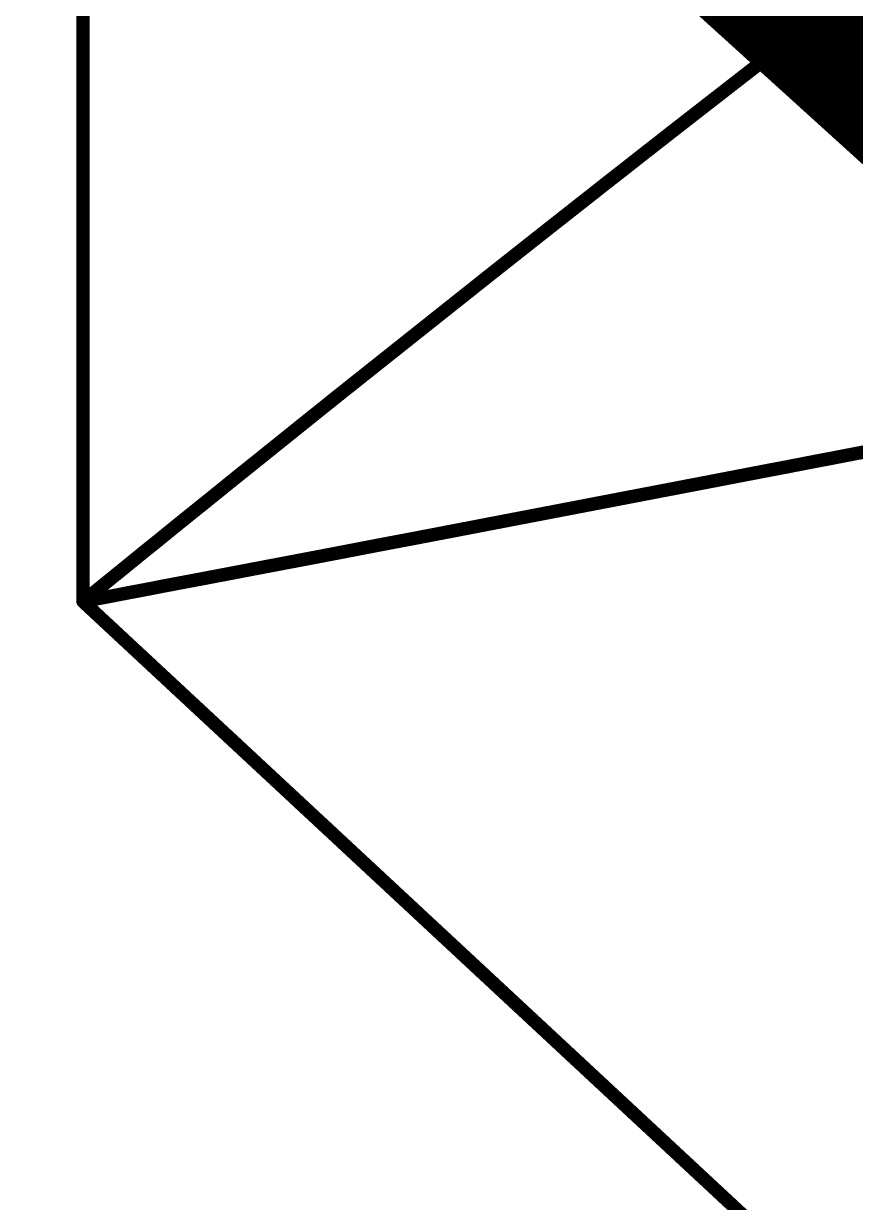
# Model space of a CAD drawing. Header units: inches. Extents: x -7 to 348, y -14 to 159.
# Drawn here: x 44.774 to 45.562, y 29.688 to 30.804 of the extents above; entities that cross this region are included whole.
import ezdxf

# ---------------------------------------------------------------- set-up
doc = ezdxf.new("R2010")
doc.units = ezdxf.units.IN
for name, color, linetype in [('Dimension', 6, 'Continuous'), ('Fabrication', 76, 'Continuous'), ('Mechanical 4', 56, 'Continuous'), ('Top Layer', 1, 'Continuous'), ('Top Overlay', 2, 'Continuous')]:
    doc.layers.add(name, color=color, linetype=linetype)

msp = doc.modelspace()

# ---------------------------------------------------------------- linework, layer by layer
at = {"layer": 'Dimension', "const_width": 0.254}
for points in [[(58.31, 19.467, 1), (13.31, 19.467, 1)], [(54.5603, 19.4669, 1), (17.0603, 19.4669, 1)]]:
    msp.add_lwpolyline(points, format="xyb", close=True, dxfattribs=at)
at = {"layer": 'Fabrication', "const_width": 0.0127}
for points in [[(44.8304, 30.2569), (44.8304, 39.6156)], [(44.8304, 30.2569), (44.8304, 39.6156)], [(45.4899, 30.7808), (45.5339, 30.8149)], [(45.4899, 30.7808), (45.5339, 30.8149)], [(45.3999, 30.7108), (45.4899, 30.7808)], [(45.3999, 30.7108), (45.4899, 30.7808)], [(45.3896, 30.7028), (45.3999, 30.7108)], [(45.3896, 30.7028), (45.3999, 30.7108)], [(45.3793, 30.6947), (45.3896, 30.7028)], [(45.3793, 30.6947), (45.3896, 30.7028)], [(45.3564, 30.6768), (45.3684, 30.6862)], [(45.3564, 30.6768), (45.3684, 30.6862)], [(45.3684, 30.6862), (45.3793, 30.6947)], [(45.3684, 30.6862), (45.3793, 30.6947)], [(45.3432, 30.6664), (45.3564, 30.6768)], [(45.3432, 30.6664), (45.3564, 30.6768)], [(45.3283, 30.6548), (45.3432, 30.6664)], [(45.3283, 30.6548), (45.3432, 30.6664)], [(45.3112, 30.6413), (45.3283, 30.6548)], [(45.3112, 30.6413), (45.3283, 30.6548)], [(45.2906, 30.6251), (45.3112, 30.6413)], [(45.2906, 30.6251), (45.3112, 30.6413)], [(45.2638, 30.604), (45.2906, 30.6251)], [(45.2638, 30.604), (45.2906, 30.6251)], [(45.2176, 30.5675), (45.2638, 30.604)], [(45.2176, 30.5675), (45.2638, 30.604)], [(45.1022, 30.4758), (45.2176, 30.5675)], [(45.1022, 30.4758), (45.2176, 30.5675)], [(45.0713, 30.4512), (45.1022, 30.4758)], [(45.0713, 30.4512), (45.1022, 30.4758)], [(45.0461, 30.431), (45.0713, 30.4512)], [(45.0461, 30.431), (45.0713, 30.4512)], [(45.0243, 30.4135), (45.0461, 30.431)], [(45.0243, 30.4135), (45.0461, 30.431)], [(45.5417, 30.3929), (45.6789, 30.4194)], [(45.5417, 30.3929), (45.6789, 30.4194)], [(45.0049, 30.3979), (45.0243, 30.4135)], [(45.0049, 30.3979), (45.0243, 30.4135)], [(44.9871, 30.3836), (45.0049, 30.3979)], [(44.9871, 30.3836), (45.0049, 30.3979)], [(45.4971, 30.3843), (45.5119, 30.3872)], [(45.4971, 30.3843), (45.5119, 30.3872)], [(45.5119, 30.3872), (45.5259, 30.3899)], [(45.5119, 30.3872), (45.5259, 30.3899)], [(45.5259, 30.3899), (45.5386, 30.3923)], [(45.5259, 30.3899), (45.5386, 30.3923)], [(45.5386, 30.3923), (45.5417, 30.3929)], [(45.5386, 30.3923), (45.5417, 30.3929)], [(44.9705, 30.3703), (44.9871, 30.3836)], [(44.9705, 30.3703), (44.9871, 30.3836)], [(45.4401, 30.3734), (45.4619, 30.3776)], [(45.4401, 30.3734), (45.4619, 30.3776)], [(45.4619, 30.3776), (45.4802, 30.3811)], [(45.4619, 30.3776), (45.4802, 30.3811)], [(45.4802, 30.3811), (45.4971, 30.3843)], [(45.4802, 30.3811), (45.4971, 30.3843)], [(44.9551, 30.3578), (44.9705, 30.3703)], [(44.9551, 30.3578), (44.9705, 30.3703)], [(45.3802, 30.3619), (45.4141, 30.3684)], [(45.3802, 30.3619), (45.4141, 30.3684)], [(45.4141, 30.3684), (45.4401, 30.3734)], [(45.4141, 30.3684), (45.4401, 30.3734)], [(44.9408, 30.3463), (44.9551, 30.3578)], [(44.9408, 30.3463), (44.9551, 30.3578)], [(45.252, 30.3373), (45.3802, 30.3619)], [(45.252, 30.3373), (45.3802, 30.3619)], [(44.9271, 30.3353), (44.9408, 30.3463)], [(44.9271, 30.3353), (44.9408, 30.3463)], [(44.914, 30.3247), (44.9271, 30.3353)], [(44.914, 30.3247), (44.9271, 30.3353)], [(45.1817, 30.3238), (45.252, 30.3373)], [(45.1817, 30.3238), (45.252, 30.3373)], [(44.9015, 30.3145), (44.914, 30.3247)], [(44.9015, 30.3145), (44.914, 30.3247)], [(45.141, 30.316), (45.1817, 30.3238)], [(45.141, 30.316), (45.1817, 30.3238)], [(44.8889, 30.3044), (44.9015, 30.3145)], [(44.8889, 30.3044), (44.9015, 30.3145)], [(45.0807, 30.3045), (45.1087, 30.3099)], [(45.0807, 30.3045), (45.1087, 30.3099)], [(45.1087, 30.3099), (45.141, 30.316)], [(45.1087, 30.3099), (45.141, 30.316)], [(44.877, 30.2947), (44.8889, 30.3044)], [(44.877, 30.2947), (44.8889, 30.3044)], [(45.0325, 30.2953), (45.0556, 30.2997)], [(45.0325, 30.2953), (45.0556, 30.2997)], [(45.0556, 30.2997), (45.0807, 30.3045)], [(45.0556, 30.2997), (45.0807, 30.3045)], [(44.8543, 30.2763), (44.8657, 30.2855)], [(44.8543, 30.2763), (44.8657, 30.2855)], [(44.8657, 30.2855), (44.877, 30.2947)], [(44.8657, 30.2855), (44.877, 30.2947)], [(44.9721, 30.2838), (44.9908, 30.2874)], [(44.9721, 30.2838), (44.9908, 30.2874)], [(44.9908, 30.2874), (45.0109, 30.2912)], [(44.9908, 30.2874), (45.0109, 30.2912)], [(45.0109, 30.2912), (45.0325, 30.2953)], [(45.0109, 30.2912), (45.0325, 30.2953)], [(44.8436, 30.2676), (44.8543, 30.2763)], [(44.8436, 30.2676), (44.8543, 30.2763)], [(44.9044, 30.271), (44.9202, 30.274)], [(44.9044, 30.271), (44.9202, 30.274)], [(44.9202, 30.274), (44.9368, 30.2771)], [(44.9202, 30.274), (44.9368, 30.2771)], [(44.9368, 30.2771), (44.9541, 30.2804)], [(44.9368, 30.2771), (44.9541, 30.2804)], [(44.9541, 30.2804), (44.9721, 30.2838)], [(44.9541, 30.2804), (44.9721, 30.2838)], [(44.8328, 30.2588), (44.8436, 30.2676)], [(44.8328, 30.2588), (44.8436, 30.2676)], [(44.8448, 30.2596), (44.8592, 30.2623)], [(44.8448, 30.2596), (44.8592, 30.2623)], [(44.8592, 30.2623), (44.8735, 30.2651)], [(44.8592, 30.2623), (44.8735, 30.2651)], [(44.8735, 30.2651), (44.8886, 30.2679)], [(44.8735, 30.2651), (44.8886, 30.2679)], [(44.8886, 30.2679), (44.9044, 30.271)], [(44.8886, 30.2679), (44.9044, 30.271)], [(44.8304, 30.2569), (44.8448, 30.2596)], [(44.8304, 30.2569), (44.8448, 30.2596)], [(44.8304, 30.2569), (44.8328, 30.2588)], [(44.8304, 30.2569), (44.8328, 30.2588)]]:
    msp.add_lwpolyline(points, dxfattribs=at)
for points in [[(53.1935, 31.3327, -1.1671), (15.6751, 13.587)], [(53.1935, 31.3327, -1.1671), (15.6751, 13.587)], [(53.1935, 31.3327, -1.1671), (15.6751, 13.587)], [(53.1935, 31.3327, -1.1671), (15.6751, 13.587)], [(54.5111, 31.1383, -1.205705), (14.1774, 15.55)], [(54.5111, 31.1383, -1.205705), (14.1774, 15.55)], [(46.0676, 30.4948, -1.250986), (21.846, 14.0738)], [(46.0676, 30.4948, -1.250986), (21.846, 14.0738)], [(46.0676, 30.4948, -1.250986), (21.846, 14.0738)], [(46.0676, 30.4948, -1.250986), (21.846, 14.0738)], [(44.8304, 30.2569, -1.342703), (22.3943, 15.55)]]:
    msp.add_lwpolyline(points, format="xyb", dxfattribs=at)
at = {"layer": 'Fabrication', "const_width": 0.00635}
for points in [[(45.4867, 30.7808, 1), (45.493, 30.7808, 1)], [(45.4867, 30.7808, 1), (45.493, 30.7808, 1)], [(45.4867, 30.7808, 1), (45.493, 30.7808, 1)], [(45.4867, 30.7808, 1), (45.493, 30.7808, 1)], [(45.3967, 30.7108, 1), (45.403, 30.7108, 1)], [(45.3967, 30.7108, 1), (45.403, 30.7108, 1)], [(45.3967, 30.7108, 1), (45.403, 30.7108, 1)], [(45.3967, 30.7108, 1), (45.403, 30.7108, 1)], [(45.3864, 30.7028, 1), (45.3928, 30.7028, 1)], [(45.3864, 30.7028, 1), (45.3928, 30.7028, 1)], [(45.3864, 30.7028, 1), (45.3928, 30.7028, 1)], [(45.3864, 30.7028, 1), (45.3928, 30.7028, 1)], [(45.3652, 30.6862, 1), (45.3716, 30.6862, 1)], [(45.3652, 30.6862, 1), (45.3716, 30.6862, 1)], [(45.3652, 30.6862, 1), (45.3716, 30.6862, 1)], [(45.3652, 30.6862, 1), (45.3716, 30.6862, 1)], [(45.3761, 30.6947, 1), (45.3825, 30.6947, 1)], [(45.3761, 30.6947, 1), (45.3825, 30.6947, 1)], [(45.3761, 30.6947, 1), (45.3825, 30.6947, 1)], [(45.3761, 30.6947, 1), (45.3825, 30.6947, 1)], [(45.3532, 30.6768, 1), (45.3595, 30.6768, 1)], [(45.3532, 30.6768, 1), (45.3595, 30.6768, 1)], [(45.3532, 30.6768, 1), (45.3595, 30.6768, 1)], [(45.3532, 30.6768, 1), (45.3595, 30.6768, 1)], [(45.34, 30.6664, 1), (45.3464, 30.6664, 1)], [(45.34, 30.6664, 1), (45.3464, 30.6664, 1)], [(45.34, 30.6664, 1), (45.3464, 30.6664, 1)], [(45.34, 30.6664, 1), (45.3464, 30.6664, 1)], [(45.3251, 30.6548, 1), (45.3315, 30.6548, 1)], [(45.3251, 30.6548, 1), (45.3315, 30.6548, 1)], [(45.3251, 30.6548, 1), (45.3315, 30.6548, 1)], [(45.3251, 30.6548, 1), (45.3315, 30.6548, 1)], [(45.308, 30.6413, 1), (45.3143, 30.6413, 1)], [(45.308, 30.6413, 1), (45.3143, 30.6413, 1)], [(45.308, 30.6413, 1), (45.3143, 30.6413, 1)], [(45.308, 30.6413, 1), (45.3143, 30.6413, 1)], [(45.2874, 30.6251, 1), (45.2938, 30.6251, 1)], [(45.2874, 30.6251, 1), (45.2938, 30.6251, 1)], [(45.2874, 30.6251, 1), (45.2938, 30.6251, 1)], [(45.2874, 30.6251, 1), (45.2938, 30.6251, 1)], [(45.2606, 30.604, 1), (45.2669, 30.604, 1)], [(45.2606, 30.604, 1), (45.2669, 30.604, 1)], [(45.2606, 30.604, 1), (45.2669, 30.604, 1)], [(45.2606, 30.604, 1), (45.2669, 30.604, 1)], [(45.2145, 30.5675, 1), (45.2208, 30.5675, 1)], [(45.2145, 30.5675, 1), (45.2208, 30.5675, 1)], [(45.2145, 30.5675, 1), (45.2208, 30.5675, 1)], [(45.2145, 30.5675, 1), (45.2208, 30.5675, 1)], [(45.099, 30.4758, 1), (45.1054, 30.4758, 1)], [(45.099, 30.4758, 1), (45.1054, 30.4758, 1)], [(45.099, 30.4758, 1), (45.1054, 30.4758, 1)], [(45.099, 30.4758, 1), (45.1054, 30.4758, 1)], [(45.0681, 30.4512, 1), (45.0745, 30.4512, 1)], [(45.0681, 30.4512, 1), (45.0745, 30.4512, 1)], [(45.0681, 30.4512, 1), (45.0745, 30.4512, 1)], [(45.0681, 30.4512, 1), (45.0745, 30.4512, 1)], [(45.0429, 30.431, 1), (45.0493, 30.431, 1)], [(45.0429, 30.431, 1), (45.0493, 30.431, 1)], [(45.0429, 30.431, 1), (45.0493, 30.431, 1)], [(45.0429, 30.431, 1), (45.0493, 30.431, 1)], [(45.0212, 30.4135, 1), (45.0275, 30.4135, 1)], [(45.0212, 30.4135, 1), (45.0275, 30.4135, 1)], [(45.0212, 30.4135, 1), (45.0275, 30.4135, 1)], [(45.0212, 30.4135, 1), (45.0275, 30.4135, 1)], [(45.0017, 30.3979, 1), (45.008, 30.3979, 1)], [(45.0017, 30.3979, 1), (45.008, 30.3979, 1)], [(45.0017, 30.3979, 1), (45.008, 30.3979, 1)], [(45.0017, 30.3979, 1), (45.008, 30.3979, 1)], [(45.5087, 30.3872, 1), (45.515, 30.3872, 1)], [(45.5087, 30.3872, 1), (45.515, 30.3872, 1)], [(45.5087, 30.3872, 1), (45.515, 30.3872, 1)], [(45.5087, 30.3872, 1), (45.515, 30.3872, 1)], [(45.5227, 30.3899, 1), (45.5291, 30.3899, 1)], [(45.5227, 30.3899, 1), (45.5291, 30.3899, 1)], [(45.5227, 30.3899, 1), (45.5291, 30.3899, 1)], [(45.5227, 30.3899, 1), (45.5291, 30.3899, 1)], [(45.5354, 30.3923, 1), (45.5417, 30.3923, 1)], [(45.5354, 30.3923, 1), (45.5417, 30.3923, 1)], [(45.5354, 30.3923, 1), (45.5417, 30.3923, 1)], [(45.5354, 30.3923, 1), (45.5417, 30.3923, 1)], [(45.5385, 30.3929, 1), (45.5449, 30.3929, 1)], [(45.5385, 30.3929, 1), (45.5449, 30.3929, 1)], [(45.5385, 30.3929, 1), (45.5449, 30.3929, 1)], [(45.5385, 30.3929, 1), (45.5449, 30.3929, 1)], [(44.9839, 30.3836, 1), (44.9903, 30.3836, 1)], [(44.9839, 30.3836, 1), (44.9903, 30.3836, 1)], [(44.9839, 30.3836, 1), (44.9903, 30.3836, 1)], [(44.9839, 30.3836, 1), (44.9903, 30.3836, 1)], [(45.4587, 30.3776, 1), (45.4651, 30.3776, 1)], [(45.4587, 30.3776, 1), (45.4651, 30.3776, 1)], [(45.4587, 30.3776, 1), (45.4651, 30.3776, 1)], [(45.4587, 30.3776, 1), (45.4651, 30.3776, 1)], [(45.4771, 30.3811, 1), (45.4834, 30.3811, 1)], [(45.4771, 30.3811, 1), (45.4834, 30.3811, 1)], [(45.4771, 30.3811, 1), (45.4834, 30.3811, 1)], [(45.4771, 30.3811, 1), (45.4834, 30.3811, 1)], [(45.4939, 30.3843, 1), (45.5003, 30.3843, 1)], [(45.4939, 30.3843, 1), (45.5003, 30.3843, 1)], [(45.4939, 30.3843, 1), (45.5003, 30.3843, 1)], [(45.4939, 30.3843, 1), (45.5003, 30.3843, 1)], [(44.9673, 30.3703, 1), (44.9737, 30.3703, 1)], [(44.9673, 30.3703, 1), (44.9737, 30.3703, 1)], [(44.9673, 30.3703, 1), (44.9737, 30.3703, 1)], [(44.9673, 30.3703, 1), (44.9737, 30.3703, 1)], [(45.4109, 30.3684, 1), (45.4172, 30.3684, 1)], [(45.4109, 30.3684, 1), (45.4172, 30.3684, 1)], [(45.4109, 30.3684, 1), (45.4172, 30.3684, 1)], [(45.4109, 30.3684, 1), (45.4172, 30.3684, 1)], [(45.4369, 30.3734, 1), (45.4433, 30.3734, 1)], [(45.4369, 30.3734, 1), (45.4433, 30.3734, 1)], [(45.4369, 30.3734, 1), (45.4433, 30.3734, 1)], [(45.4369, 30.3734, 1), (45.4433, 30.3734, 1)], [(44.9519, 30.3578, 1), (44.9582, 30.3578, 1)], [(44.9519, 30.3578, 1), (44.9582, 30.3578, 1)], [(44.9519, 30.3578, 1), (44.9582, 30.3578, 1)], [(44.9519, 30.3578, 1), (44.9582, 30.3578, 1)], [(45.3771, 30.3619, 1), (45.3834, 30.3619, 1)], [(45.3771, 30.3619, 1), (45.3834, 30.3619, 1)], [(45.3771, 30.3619, 1), (45.3834, 30.3619, 1)], [(45.3771, 30.3619, 1), (45.3834, 30.3619, 1)], [(44.9376, 30.3463, 1), (44.944, 30.3463, 1)], [(44.9376, 30.3463, 1), (44.944, 30.3463, 1)], [(44.9376, 30.3463, 1), (44.944, 30.3463, 1)], [(44.9376, 30.3463, 1), (44.944, 30.3463, 1)], [(44.9239, 30.3353, 1), (44.9303, 30.3353, 1)], [(44.9239, 30.3353, 1), (44.9303, 30.3353, 1)], [(44.9239, 30.3353, 1), (44.9303, 30.3353, 1)], [(44.9239, 30.3353, 1), (44.9303, 30.3353, 1)], [(45.2489, 30.3373, 1), (45.2552, 30.3373, 1)], [(45.2489, 30.3373, 1), (45.2552, 30.3373, 1)], [(45.2489, 30.3373, 1), (45.2552, 30.3373, 1)], [(45.2489, 30.3373, 1), (45.2552, 30.3373, 1)], [(44.9108, 30.3247, 1), (44.9172, 30.3247, 1)], [(44.9108, 30.3247, 1), (44.9172, 30.3247, 1)], [(44.9108, 30.3247, 1), (44.9172, 30.3247, 1)], [(44.9108, 30.3247, 1), (44.9172, 30.3247, 1)], [(45.1785, 30.3238, 1), (45.1849, 30.3238, 1)], [(45.1785, 30.3238, 1), (45.1849, 30.3238, 1)], [(45.1785, 30.3238, 1), (45.1849, 30.3238, 1)], [(45.1785, 30.3238, 1), (45.1849, 30.3238, 1)], [(44.8983, 30.3145, 1), (44.9046, 30.3145, 1)], [(44.8983, 30.3145, 1), (44.9046, 30.3145, 1)], [(44.8983, 30.3145, 1), (44.9046, 30.3145, 1)], [(44.8983, 30.3145, 1), (44.9046, 30.3145, 1)], [(45.1055, 30.3099, 1), (45.1119, 30.3099, 1)], [(45.1055, 30.3099, 1), (45.1119, 30.3099, 1)], [(45.1055, 30.3099, 1), (45.1119, 30.3099, 1)], [(45.1055, 30.3099, 1), (45.1119, 30.3099, 1)], [(45.1378, 30.316, 1), (45.1441, 30.316, 1)], [(45.1378, 30.316, 1), (45.1441, 30.316, 1)], [(45.1378, 30.316, 1), (45.1441, 30.316, 1)], [(45.1378, 30.316, 1), (45.1441, 30.316, 1)], [(44.8858, 30.3044, 1), (44.8921, 30.3044, 1)], [(44.8858, 30.3044, 1), (44.8921, 30.3044, 1)], [(44.8858, 30.3044, 1), (44.8921, 30.3044, 1)], [(44.8858, 30.3044, 1), (44.8921, 30.3044, 1)], [(45.0524, 30.2997, 1), (45.0587, 30.2997, 1)], [(45.0524, 30.2997, 1), (45.0587, 30.2997, 1)], [(45.0524, 30.2997, 1), (45.0587, 30.2997, 1)], [(45.0524, 30.2997, 1), (45.0587, 30.2997, 1)], [(45.0775, 30.3045, 1), (45.0839, 30.3045, 1)], [(45.0775, 30.3045, 1), (45.0839, 30.3045, 1)], [(45.0775, 30.3045, 1), (45.0839, 30.3045, 1)], [(45.0775, 30.3045, 1), (45.0839, 30.3045, 1)], [(44.8625, 30.2855, 1), (44.8688, 30.2855, 1)], [(44.8625, 30.2855, 1), (44.8688, 30.2855, 1)], [(44.8625, 30.2855, 1), (44.8688, 30.2855, 1)], [(44.8625, 30.2855, 1), (44.8688, 30.2855, 1)], [(44.8738, 30.2947, 1), (44.8802, 30.2947, 1)], [(44.8738, 30.2947, 1), (44.8802, 30.2947, 1)], [(44.8738, 30.2947, 1), (44.8802, 30.2947, 1)], [(44.8738, 30.2947, 1), (44.8802, 30.2947, 1)], [(44.9876, 30.2874, 1), (44.9939, 30.2874, 1)], [(44.9876, 30.2874, 1), (44.9939, 30.2874, 1)], [(44.9876, 30.2874, 1), (44.9939, 30.2874, 1)], [(44.9876, 30.2874, 1), (44.9939, 30.2874, 1)], [(45.0078, 30.2912, 1), (45.0141, 30.2912, 1)], [(45.0078, 30.2912, 1), (45.0141, 30.2912, 1)], [(45.0078, 30.2912, 1), (45.0141, 30.2912, 1)], [(45.0078, 30.2912, 1), (45.0141, 30.2912, 1)], [(45.0294, 30.2953, 1), (45.0357, 30.2953, 1)], [(45.0294, 30.2953, 1), (45.0357, 30.2953, 1)], [(45.0294, 30.2953, 1), (45.0357, 30.2953, 1)], [(45.0294, 30.2953, 1), (45.0357, 30.2953, 1)], [(44.8511, 30.2763, 1), (44.8575, 30.2763, 1)], [(44.8511, 30.2763, 1), (44.8575, 30.2763, 1)], [(44.8511, 30.2763, 1), (44.8575, 30.2763, 1)], [(44.8511, 30.2763, 1), (44.8575, 30.2763, 1)], [(44.9171, 30.274, 1), (44.9234, 30.274, 1)], [(44.9171, 30.274, 1), (44.9234, 30.274, 1)], [(44.9171, 30.274, 1), (44.9234, 30.274, 1)], [(44.9171, 30.274, 1), (44.9234, 30.274, 1)], [(44.9336, 30.2771, 1), (44.94, 30.2771, 1)], [(44.9336, 30.2771, 1), (44.94, 30.2771, 1)], [(44.9336, 30.2771, 1), (44.94, 30.2771, 1)], [(44.9336, 30.2771, 1), (44.94, 30.2771, 1)], [(44.9509, 30.2804, 1), (44.9572, 30.2804, 1)], [(44.9509, 30.2804, 1), (44.9572, 30.2804, 1)], [(44.9509, 30.2804, 1), (44.9572, 30.2804, 1)], [(44.9509, 30.2804, 1), (44.9572, 30.2804, 1)], [(44.9689, 30.2838, 1), (44.9752, 30.2838, 1)], [(44.9689, 30.2838, 1), (44.9752, 30.2838, 1)], [(44.9689, 30.2838, 1), (44.9752, 30.2838, 1)], [(44.9689, 30.2838, 1), (44.9752, 30.2838, 1)], [(44.8404, 30.2676, 1), (44.8468, 30.2676, 1)], [(44.8404, 30.2676, 1), (44.8468, 30.2676, 1)], [(44.8404, 30.2676, 1), (44.8468, 30.2676, 1)], [(44.8404, 30.2676, 1), (44.8468, 30.2676, 1)], [(44.856, 30.2623, 1), (44.8623, 30.2623, 1)], [(44.856, 30.2623, 1), (44.8623, 30.2623, 1)], [(44.856, 30.2623, 1), (44.8623, 30.2623, 1)], [(44.856, 30.2623, 1), (44.8623, 30.2623, 1)], [(44.8703, 30.2651, 1), (44.8767, 30.2651, 1)], [(44.8703, 30.2651, 1), (44.8767, 30.2651, 1)], [(44.8703, 30.2651, 1), (44.8767, 30.2651, 1)], [(44.8703, 30.2651, 1), (44.8767, 30.2651, 1)], [(44.8854, 30.2679, 1), (44.8918, 30.2679, 1)], [(44.8854, 30.2679, 1), (44.8918, 30.2679, 1)], [(44.8854, 30.2679, 1), (44.8918, 30.2679, 1)], [(44.8854, 30.2679, 1), (44.8918, 30.2679, 1)], [(44.9013, 30.271, 1), (44.9076, 30.271, 1)], [(44.9013, 30.271, 1), (44.9076, 30.271, 1)], [(44.9013, 30.271, 1), (44.9076, 30.271, 1)], [(44.9013, 30.271, 1), (44.9076, 30.271, 1)], [(44.8273, 30.2569, 1), (44.8336, 30.2569, 1)], [(44.8273, 30.2569, 1), (44.8336, 30.2569, 1)], [(44.8273, 30.2569, 1), (44.8336, 30.2569, 1)], [(44.8273, 30.2569, 1), (44.8336, 30.2569, 1)], [(44.8273, 30.2569, 1), (44.8336, 30.2569, 1)], [(44.8273, 30.2569, 1), (44.8336, 30.2569, 1)], [(44.8273, 30.2569, 1), (44.8336, 30.2569, 1)], [(44.8297, 30.2588, 1), (44.836, 30.2588, 1)], [(44.8297, 30.2588, 1), (44.836, 30.2588, 1)], [(44.8297, 30.2588, 1), (44.836, 30.2588, 1)], [(44.8297, 30.2588, 1), (44.836, 30.2588, 1)], [(44.8416, 30.2596, 1), (44.848, 30.2596, 1)], [(44.8416, 30.2596, 1), (44.848, 30.2596, 1)], [(44.8416, 30.2596, 1), (44.848, 30.2596, 1)], [(44.8416, 30.2596, 1), (44.848, 30.2596, 1)]]:
    msp.add_lwpolyline(points, format="xyb", close=True, dxfattribs=at)
at = {"layer": 'Mechanical 4', "const_width": 0.0127}
for points in [[(50.811, 19.55, 1), (20.811, 19.55, 1)], [(50.811, 19.55, 1), (20.811, 19.55, 1)], [(50.811, 19.55, 1), (20.811, 19.55, 1)], [(50.811, 19.55, 1), (20.811, 19.55, 1)], [(50.8248, 19.5385, 1), (20.8248, 19.5385, 1)], [(50.8248, 19.5385, 1), (20.8248, 19.5385, 1)], [(50.8248, 19.5385, 1), (20.8248, 19.5385, 1)], [(50.8248, 19.5385, 1), (20.8248, 19.5385, 1)]]:
    msp.add_lwpolyline(points, format="xyb", close=True, dxfattribs=at)
at = {"layer": 'Top Layer', "const_width": 2.032}
msp.add_lwpolyline([(23.9597, 38.6755, -0.53877), (58.0622, 22.8854)], format="xyb", dxfattribs=at)
at = {"layer": 'Top Overlay', "const_width": 0.254}
msp.add_lwpolyline([(50.8104, 19.4669, 1), (20.8103, 19.4669, 1)], format="xyb", close=True, dxfattribs=at)

doc.saveas('drawing.dxf')
